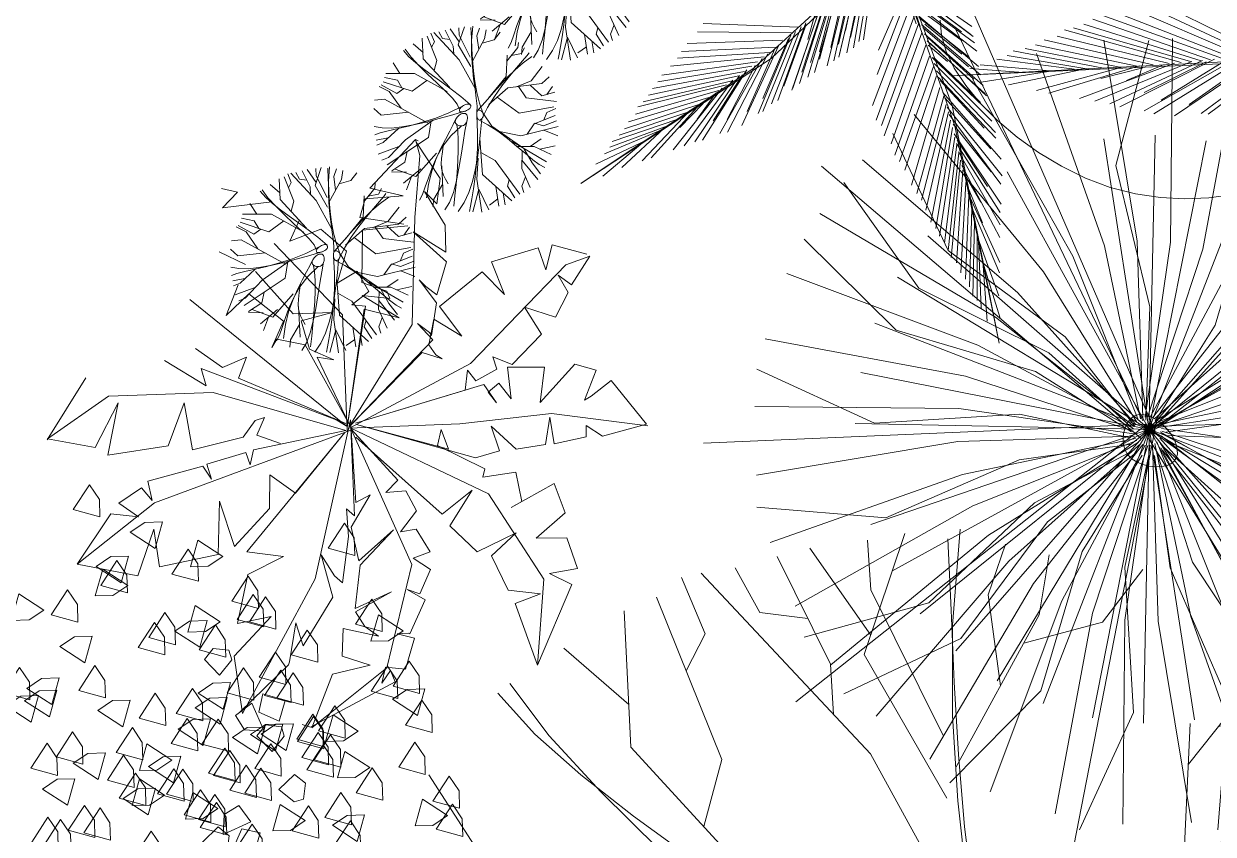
# Model space of a CAD drawing. Header units: metres. Extents: x 2 to 659295185, y -28 to 1124222152.
# Drawn here: x 658247.537 to 658248.313, y 1124115.004 to 1124115.533 of the extents above; entities that cross this region are included whole.
import ezdxf

# ---------------------------------------------------------------- set-up
doc = ezdxf.new("R2010")
doc.units = ezdxf.units.M
doc.header["$MEASUREMENT"] = 0
doc.linetypes.add('0', pattern=[0])
doc.layers.get('0').update_dxf_attribs({"linetype": 'CONTINUOUS'})
doc.layers.add('DPIC_Poligonal P5', color=34, linetype='CONTINUOUS', lineweight=50)

# ---------------------------------------------------------------- blocks, each defined once
blk = doc.blocks.new('FRESNO2')
at = {"color": 104, "linetype": '0', "lineweight": 0}
for p, q in [((-0.0331, 1.4824), (-0.0104, 1.605)), ((0.0954, 1.5304), (0.1462, 1.6097)), ((-0.5037, 1.1838), (-0.5017, 1.5355)), ((0.0963, 1.1896), (0.0954, 1.5304)), ((0.547, 1.358), (0.5503, 1.5502)), ((-0.6999, 1.2698), (-0.7295, 1.4634)), ((0.0959, 1.3288), (-0.0331, 1.4824)), ((0.7044, 1.2605), (0.7894, 1.415)), ((-0.9085, 1.1664), (-0.8961, 1.3559)), ((0.6885, 1.1683), (0.547, 1.358)), ((0.8559, 1.2138), (0.9079, 1.3602)), ((-0.8473, 1.0834), (-1.0042, 1.2961)), ((-0.0771, 0.9484), (0.1651, 1.2852)), ((-0.2344, 0.7977), (-0.6999, 1.2698)), ((0.6193, 0.7652), (0.7044, 1.2605)), ((0.6647, 1.0294), (0.8559, 1.2138)), ((-0.637, 0.8662), (-1.1385, 1.1749)), ((-0.3532, 0.9182), (-0.5037, 1.1838)), ((1.0309, 0.8549), (1.1564, 1.2033)), ((-0.5394, 1.1071), (-0.8473, 1.0834)), ((1.1325, 1.0135), (1.2291, 1.1206)), ((-1.1198, 0.8923), (-1.2111, 1.0615)), ((-0.7103, 0.5492), (-1.161, 1.0617)), ((0.7051, 0.813), (1.1325, 1.0135)), ((1.0511, 0.9108), (1.3464, 0.9986)), ((-1.0664, 0.5702), (-1.2838, 0.948)), ((-0.3793, 0.9446), (-0.637, 0.8662)), ((-0.0679, 0.4112), (-0.0771, 0.9484)), ((1.0908, 0.7724), (1.4056, 0.9208)), ((-1.236, 0.6486), (-1.3675, 0.8798)), ((-1.1657, 0.7427), (-1.1198, 0.8923)), ((0.5846, 0.6774), (1.0309, 0.8549)), ((1.2245, 0.8354), (1.344, 0.7622)), ((-1.0062, 0.225), (-1.4655, 0.8157)), ((-0.1475, 0.315), (-0.2344, 0.7977)), ((1.344, 0.7622), (1.4805, 0.8194)), ((0.9929, 0.6637), (1.0908, 0.7724)), ((0.8378, 0.6406), (1.548, 0.7466)), ((1.4298, 0.6156), (1.5845, 0.7011)), ((-1.29, 0.5899), (-1.571, 0.673)), ((-1.0654, 0.5848), (-1.236, 0.6486)), ((0.2517, 0.393), (0.8378, 0.6406)), ((1.1661, 0.3599), (1.6065, 0.6108)), ((1.4067, 0.4969), (1.4298, 0.6156)), ((-1.0843, 0.3254), (-1.0664, 0.5702)), ((-0.1866, 0.532), (-0.7103, 0.5492)), ((1.3948, 0.2242), (1.6553, 0.5218)), ((-1.4575, 0.2533), (-1.6483, 0.4869)), ((-1.275, 0.1761), (-1.3529, 0.425)), ((1.086, 0.1751), (1.1661, 0.3599)), ((1.4763, 0.3173), (1.7254, 0.3286)), ((-1.3367, 0.2248), (-1.6926, 0.3088)), ((-1.0835, 0.0249), (-1.3367, 0.2248)), ((-0.6317, 0.0371), (-1.0062, 0.225)), ((0.6514, 0.106), (1.3948, 0.2242)), ((-0.9447, 0.0362), (-1.7076, 0.1415)), ((-1.2144, 0.0106), (-1.4141, -0.2591)), ((0.6413, 0.0102), (1.3521, -0.104)), ((1.081, -0.0605), (1.1765, -0.4034)), ((-1.3163, -0.127), (-1.7884, -0.2331)), ((1.3521, -0.104), (1.7868, -0.4498)), ((1.5747, -0.2812), (1.8046, -0.2026)), ((-1.4141, -0.2591), (-1.7715, -0.4465)), ((-0.4201, -0.3034), (-0.8925, -0.8179)), ((-1.5717, -0.3417), (-1.6275, -0.5238)), ((1.1765, -0.4034), (1.7269, -0.6045)), ((1.3704, -0.4742), (1.5299, -0.4131)), ((1.5299, -0.4131), (1.7578, -0.5252)), ((-0.9163, -0.4583), (-1.6919, -0.6711)), ((-0.6035, -0.5032), (-0.9163, -0.4583)), ((1.3323, -0.4603), (1.379, -0.6174)), ((-1.6275, -0.5238), (-1.7348, -0.5978)), ((-1.3625, -0.5807), (-1.4095, -0.6981)), ((0.5101, -0.5865), (0.6944, -1.2177)), ((1.379, -0.6174), (1.7198, -0.678)), ((-0.628, -0.6235), (-0.8637, -0.9568)), ((0.5322, -0.6229), (0.3723, -0.9104)), ((1.1369, -0.7941), (1.5194, -0.6789)), ((1.5194, -0.6789), (1.7308, -0.7232)), ((-1.4095, -0.6981), (-1.6644, -0.7841)), ((0.5331, -0.6939), (1.4997, -0.8543)), ((0.978, -0.7677), (1.3589, -1.1395)), ((-0.8925, -0.8179), (-1.6512, -0.8688)), ((-1.428, -0.8538), (-1.6, -1.0069)), ((-1.2384, -0.8411), (-1.5235, -1.1054)), ((1.4997, -0.8543), (1.6374, -0.988)), ((0.3723, -0.9104), (0.6688, -1.8195)), ((-0.8637, -0.9568), (-1.3339, -1.4019)), ((-1.418, -1.0076), (-1.3622, -1.2011)), ((-1.0154, -1.0856), (-1.4112, -1.2787)), ((-1.0262, -1.1107), (-1.1944, -1.5005)), ((0.9355, -1.1333), (0.998, -1.5285)), ((1.3589, -1.1395), (1.5485, -1.1268)), ((-0.172, -1.1797), (-0.5622, -1.6244)), ((0.6944, -1.2177), (0.7398, -1.6917)), ((0.5239, -1.3751), (0.4316, -1.5661)), ((0.7118, -1.3987), (0.9321, -1.762)), ((0.9777, -1.4005), (1.133, -1.5793)), ((-0.4022, -1.4421), (-0.4479, -1.7802)), ((0.1139, -1.4761), (0.2001, -1.902)), ((0.998, -1.5285), (1.0618, -1.6468)), ((0.4316, -1.5661), (0.5268, -1.854)), ((0.16, -1.7039), (0.0771, -1.9636)), ((0.2873, -1.7005), (0.5168, -1.8711)), ((0.7398, -1.6917), (0.8036, -1.81)), ((-0.4479, -1.7802), (-0.5241, -1.8991))]:
    blk.add_line(p, q, dxfattribs=at)
at = {"color": 100, "linetype": '0', "lineweight": 0}
for points in [[(-0.0491, 0.1), (-0.0587, 0.2254), (-0.0659, 0.379), (-0.0737, 0.5548), (-0.0851, 0.7469), (-0.1031, 0.9494), (-0.1306, 1.1565), (-0.1706, 1.3621), (-0.2261, 1.5605)], [(-0.2135, 0.0148), (-0.1632, 0.2552), (-0.1344, 0.5061), (-0.1223, 0.7558), (-0.1218, 0.9928), (-0.1281, 1.2055), (-0.1363, 1.3823), (-0.1415, 1.5116), (-0.1387, 1.5818)], [(-0.0576, 0.057), (0.0135, 0.1518), (0.117, 0.2608), (0.2461, 0.3858), (0.3941, 0.5285), (0.5542, 0.6907), (0.7194, 0.8743), (0.8831, 1.081), (1.0384, 1.3126)], [(-0.175, 0.11), (0.009, 0.2262), (0.1801, 0.3555), (0.3405, 0.4954), (0.492, 0.6436), (0.6366, 0.7974), (0.7764, 0.9546), (0.9132, 1.1126), (1.049, 1.2689)], [(0.2479, -0.1048), (0.3331, -0.0585), (0.4819, -0.0249), (0.6778, 0.0001), (0.9041, 0.0211), (1.1445, 0.0423), (1.3823, 0.0681), (1.6011, 0.103), (1.7844, 0.1512)], [(-0.157, 0.1195), (-0.4538, 0.023), (-1.2066, 0.0712), (-1.502, -0.047), (-1.7644, -0.1109)], [(0.1364, 0.0937), (0.3733, 0.1024), (0.6072, 0.1), (0.8356, 0.0912), (1.0555, 0.0803), (1.2642, 0.072), (1.4588, 0.0707), (1.6367, 0.081), (1.795, 0.1074)], [(-0.1662, -0.0417), (-0.3786, -0.0008), (-0.6059, 0.0189), (-0.8386, 0.0234), (-1.0673, 0.0189), (-1.2825, 0.0113), (-1.4747, 0.0067), (-1.6346, 0.0113), (-1.7526, 0.0309)], [(-0.0975, 0.0027), (-0.3138, -0.2415), (-0.5044, -0.486), (-0.6699, -0.7234), (-0.8109, -0.9457), (-0.9278, -1.1456), (-1.0213, -1.3153), (-1.0919, -1.4471), (-1.1401, -1.5336)], [(-0.2135, 0.0148), (-0.3533, -0.2016), (-0.4888, -0.416), (-0.6156, -0.6286), (-0.7292, -0.8398), (-0.8255, -1.0498), (-0.9, -1.2591), (-0.9484, -1.4678), (-0.9663, -1.6765)], [(0.1116, -0.0379), (0.2739, -0.2689), (0.4344, -0.4922), (0.5925, -0.7029), (0.7477, -0.8961), (0.8994, -1.0669), (1.047, -1.2104), (1.1898, -1.3217), (1.3274, -1.3959)], [(0.2379, -0.0418), (0.355, -0.2897), (0.4934, -0.5265), (0.6432, -0.7487), (0.7945, -0.9527), (0.9375, -1.135), (1.0623, -1.2919), (1.1589, -1.4198), (1.2175, -1.5153)], [(-0.0192, -0.208), (-0.1047, -0.3756), (-0.2135, -0.5701), (-0.3347, -0.7825), (-0.4575, -1.0042), (-0.5711, -1.2264), (-0.6647, -1.4405), (-0.7276, -1.6375), (-0.7488, -1.8088)], [(0.1764, -0.3079), (0.1495, -0.4148), (0.1231, -0.559), (0.0919, -0.7342), (0.0504, -0.9337), (-0.0065, -1.151), (-0.0842, -1.3796), (-0.1881, -1.6128), (-0.3234, -1.8442)], [(0.0127, -0.345), (0.0515, -0.6118), (0.0473, -0.8651), (0.0115, -1.1023), (-0.0447, -1.3212), (-0.11, -1.5194), (-0.1731, -1.6942), (-0.2228, -1.8435), (-0.2477, -1.9647)], [(0.0961, -0.3746), (0.002, -0.4607), (-0.1075, -0.5844), (-0.2281, -0.7373), (-0.355, -0.911), (-0.4838, -1.097), (-0.6098, -1.2868), (-0.7284, -1.4722), (-0.8351, -1.6446)]]:
    blk.add_lwpolyline(points, dxfattribs=at)
for points in [[(-0.1686, -0.0388), (-0.1533, -0.0356), (-0.1366, -0.0276), (-0.1194, -0.016), (-0.1025, -0.0015), (-0.0867, 0.0149), (-0.073, 0.0322), (-0.0622, 0.0496), (-0.0552, 0.066), (-0.0526, 0.0807), (-0.054, 0.0936), (-0.0589, 0.1045), (-0.0667, 0.1134), (-0.077, 0.1202), (-0.0891, 0.125), (-0.1025, 0.1277), (-0.1167, 0.1282), (-0.131, 0.1265), (-0.1452, 0.1227), (-0.159, 0.1168), (-0.1718, 0.109), (-0.1835, 0.0993), (-0.1937, 0.0878), (-0.202, 0.0745), (-0.208, 0.0597), (-0.2117, 0.0434), (-0.2127, 0.0264), (-0.2114, 0.0097), (-0.2075, -0.0058), (-0.2013, -0.0194), (-0.1927, -0.03), (-0.1818, -0.0367)], [(0.0937, 0.0251), (0.0976, 0.0042), (0.1051, -0.0183), (0.1155, -0.0414), (0.1279, -0.064), (0.1419, -0.0852), (0.1566, -0.104), (0.1714, -0.1193), (0.1855, -0.1301), (0.1984, -0.1357), (0.2098, -0.1364), (0.2196, -0.1325), (0.2276, -0.1247), (0.2337, -0.1133), (0.2376, -0.099), (0.2394, -0.0821), (0.2387, -0.0631), (0.2355, -0.0427), (0.2301, -0.0214), (0.2227, -0.0001), (0.2135, 0.0205), (0.2029, 0.0396), (0.1911, 0.0566), (0.1783, 0.0707), (0.165, 0.081), (0.1513, 0.0871), (0.1378, 0.089), (0.1251, 0.0869), (0.1138, 0.0811), (0.1044, 0.0718), (0.0976, 0.0592), (0.0938, 0.0435)], [(-0.0246, -0.2816), (-0.0155, -0.305), (-0.001, -0.3256), (0.0176, -0.343), (0.0391, -0.3568), (0.0621, -0.3667), (0.0854, -0.3721), (0.1077, -0.3727), (0.1277, -0.368), (0.1444, -0.358), (0.1577, -0.3431), (0.1677, -0.3244), (0.1745, -0.3026), (0.1782, -0.2787), (0.179, -0.2535), (0.177, -0.2279), (0.1723, -0.2028), (0.1651, -0.179), (0.1556, -0.1572), (0.144, -0.1381), (0.1305, -0.1223), (0.1156, -0.1105), (0.0993, -0.1033), (0.0819, -0.1015), (0.0638, -0.1057), (0.0452, -0.1162), (0.027, -0.1323), (0.01, -0.1527), (-0.0049, -0.1765), (-0.0166, -0.2023), (-0.0244, -0.2292), (-0.0274, -0.256)]]:
    blk.add_lwpolyline(points, close=True, dxfattribs=at)
at = {"color": 3, "linetype": '0', "lineweight": 0}
blk.add_lwpolyline([(0.0753, -0.8138), (-0.0124, -0.9598), (-0.082, -1.0711), (-0.1399, -1.154), (-0.1927, -1.2152), (-0.247, -1.2612), (-0.3093, -1.2986), (-0.3862, -1.334), (-0.4842, -1.3739)], dxfattribs=at)
at = {"color": 104, "linetype": '0', "lineweight": 0}
blk.add_lwpolyline([(0.0648, -1.0491), (0.0925, -1.6503), (0.4956, -1.7837)], dxfattribs=at)
blk = doc.blocks.new('JUNIPER1')
at = {"color": 104, "linetype": 'Continuous', "lineweight": 0}
for p, q in [((0.1128, 0.8098), (0.1066, 0.9591)), ((0.1137, 0.8205), (0.1389, 0.9555)), ((0.1082, 0.7585), (0.0949, 0.9258)), ((0.1037, 0.7101), (0.0782, 0.8934)), ((0.1065, 0.7399), (0.0873, 0.9053)), ((0.1077, 0.7531), (0.1421, 0.9)), ((0.1005, 0.6775), (0.0728, 0.8698)), ((0.0934, 0.6107), (0.0555, 0.8321)), ((0.097, 0.6428), (0.0652, 0.8493)), ((0.1, 0.6726), (0.1502, 0.8436)), ((0.0899, 0.5785), (0.0472, 0.8063)), ((0.0964, 0.6378), (0.1545, 0.818)), ((0.0846, 0.5356), (0.0306, 0.7739)), ((0.0869, 0.5542), (0.0354, 0.7921)), ((0.082, 0.5142), (0.023, 0.7534)), ((0.0886, 0.5678), (0.162, 0.7562)), ((0.0762, 0.4714), (0.0057, 0.7157)), ((0.0795, 0.4954), (0.0132, 0.7361)), ((0.0843, 0.5331), (0.1657, 0.7253)), ((0.0996, 0.631), (0.1228, 0.7147)), ((0.0736, 0.4526), (-0.0041, 0.6984)), ((0.0817, 0.5116), (0.1694, 0.6944)), ((0.0704, 0.4315), (-0.013, 0.6673)), ((0.0784, 0.4875), (0.1744, 0.6742)), ((0.0921, 0.5883), (0.1249, 0.6632)), ((0.0641, 0.3915), (-0.031, 0.6242)), ((0.0675, 0.4128), (-0.0212, 0.6415)), ((0.0714, 0.4381), (0.1797, 0.6252)), ((0.0837, 0.504), (0.146, 0.6265)), ((0.0566, 0.3686), (-0.0413, 0.6015)), ((0.0685, 0.4195), (0.1847, 0.605)), ((0.0786, 0.4632), (0.1587, 0.5915)), ((0.0516, 0.3386), (-0.0537, 0.5628)), ((0.0627, 0.3822), (0.1871, 0.5634)), ((0.0468, 0.3152), (-0.0641, 0.5402)), ((0.066, 0.396), (0.1644, 0.5346)), ((0.0402, 0.2885), (-0.0738, 0.5229)), ((0.0557, 0.3424), (0.1804, 0.5099)), ((-0.6926, 0.4194), (-0.8014, 0.4911)), ((-0.636, 0.3902), (-0.7521, 0.4753)), ((0.0343, 0.2597), (-0.08, 0.4939)), ((0.053, 0.3265), (0.1812, 0.496)), ((0.0595, 0.3518), (0.1544, 0.4819)), ((-0.6836, 0.4147), (-0.8156, 0.4595)), ((-0.5686, 0.3548), (-0.7002, 0.4642)), ((-0.5395, 0.3393), (-0.6765, 0.4599)), ((-0.4813, 0.3074), (-0.6202, 0.4463)), ((0.0222, 0.2049), (-0.0986, 0.4455)), ((0.0276, 0.2284), (-0.0953, 0.4723)), ((0.0464, 0.2922), (0.1752, 0.4478)), ((0.0494, 0.308), (0.1751, 0.467)), ((-0.6405, 0.3926), (-0.7906, 0.4362)), ((-0.6249, 0.3845), (-0.7754, 0.4215)), ((-0.4525, 0.2912), (-0.592, 0.4395)), ((-0.4348, 0.2812), (-0.5639, 0.4327)), ((-0.4149, 0.2696), (-0.5446, 0.4309)), ((-0.3743, 0.2456), (-0.5001, 0.4195)), ((-0.3591, 0.2363), (-0.4808, 0.4177)), ((0.0152, 0.1814), (-0.1105, 0.4314)), ((0.0501, 0.2928), (0.1525, 0.4169)), ((-0.6, 0.3715), (-0.7682, 0.4083)), ((-0.5727, 0.357), (-0.7495, 0.3946)), ((-0.5326, 0.3402), (-0.5974, 0.3924)), ((-0.4275, 0.2807), (-0.5128, 0.3857)), ((-0.3937, 0.2615), (-0.4779, 0.3867)), ((-0.3287, 0.2177), (-0.4438, 0.4059)), ((0.0098, 0.1534), (-0.1151, 0.3939)), ((0.0381, 0.25), (0.1664, 0.3974)), ((0.0457, 0.2576), (0.1693, 0.4023)), ((-0.5437, 0.3416), (-0.7343, 0.3799)), ((-0.5169, 0.327), (-0.7226, 0.3642)), ((-0.498, 0.318), (-0.5519, 0.3769)), ((-0.3396, 0.2257), (-0.4265, 0.373)), ((-0.2964, 0.197), (-0.3995, 0.3808)), ((-0.2836, 0.1887), (-0.3872, 0.3769)), ((-0.2686, 0.1788), (-0.3641, 0.3607)), ((0.0343, 0.2315), (0.1637, 0.376)), ((0.0417, 0.2426), (0.1431, 0.3579)), ((-0.4902, 0.3124), (-0.7029, 0.347)), ((-0.4701, 0.3011), (-0.6947, 0.3301)), ((-0.3033, 0.204), (-0.384, 0.3448)), ((-0.256, 0.1704), (-0.3473, 0.3543)), ((-0.2261, 0.1578), (-0.3097, 0.3328)), ((-0.222, 0.1475), (-0.3065, 0.3281)), ((0.0247, 0.1866), (0.1577, 0.3278)), ((0.0293, 0.2078), (0.1604, 0.3493)), ((0.0321, 0.2152), (0.1329, 0.3261)), ((-0.4547, 0.2924), (-0.6805, 0.319)), ((-0.4369, 0.2824), (-0.6653, 0.3043)), ((-0.2552, 0.1743), (-0.3281, 0.3207)), ((-0.2072, 0.1373), (-0.2887, 0.3181)), ((-0.1883, 0.1241), (-0.2666, 0.3055)), ((0.0043, 0.1296), (-0.0943, 0.3185)), ((0.0248, 0.1896), (0.136, 0.3007)), ((0.0399, 0.261), (0.0829, 0.3067)), ((-0.4214, 0.2734), (-0.6536, 0.2885)), ((-0.4017, 0.2619), (-0.6384, 0.2738)), ((-0.2144, 0.1487), (-0.28, 0.2909)), ((-0.1939, 0.1295), (-0.2558, 0.2697)), ((-0.1714, 0.1122), (-0.2489, 0.2955)), ((-0.1444, 0.0927), (-0.2153, 0.2826)), ((-0.132, 0.0838), (-0.1976, 0.2726)), ((0.0135, 0.1368), (0.1553, 0.268)), ((0.017, 0.1524), (0.158, 0.2894)), ((0.0373, 0.2075), (0.1204, 0.2925)), ((-0.3862, 0.2528), (-0.6266, 0.2581)), ((-0.3689, 0.2423), (-0.6026, 0.2384)), ((-0.1741, 0.1133), (-0.2327, 0.2641)), ((-0.1853, 0.1322), (-0.2309, 0.2456)), ((-0.1515, 0.0979), (-0.2012, 0.2388)), ((-0.1133, 0.0701), (-0.1843, 0.265)), ((-0.1127, 0.0686), (-0.1815, 0.2577)), ((-0.0988, 0.0594), (-0.1631, 0.2561)), ((-0.0885, 0.0516), (-0.1454, 0.2461)), ((0.0002, 0.1133), (-0.0841, 0.2589)), ((0.0068, 0.1121), (0.1478, 0.2465)), ((0.0079, 0.1132), (0.1533, 0.2519)), ((0.0191, 0.1615), (0.1247, 0.2601)), ((0.0228, 0.1405), (0.126, 0.2373)), ((-0.3537, 0.233), (-0.583, 0.2211)), ((-0.3363, 0.2223), (-0.5712, 0.2054)), ((-0.2311, 0.1531), (-0.2561, 0.2123)), ((-0.132, 0.0945), (-0.181, 0.2323)), ((-0.0969, 0.0671), (-0.1498, 0.2197)), ((-0.0762, 0.0425), (-0.1302, 0.2314)), ((-0.067, 0.0355), (-0.1183, 0.2292)), ((-0.0147, 0.0125), (0.0256, 0.2125)), ((0.0036, 0.0948), (0.1528, 0.2273)), ((-0.3189, 0.2068), (-0.5551, 0.1871)), ((-0.2945, 0.1914), (-0.5257, 0.1613)), ((-0.2758, 0.1786), (-0.5095, 0.143)), ((-0.1159, 0.0719), (-0.1602, 0.2005)), ((-0.0245, 0.0049), (0.0159, 0.2049)), ((-0.3683, -0.2841), (-0.6243, -0.3536)), ((-0.3538, -0.2704), (-0.6151, -0.3392)), ((-0.4047, -0.3184), (-0.6704, -0.4019)), ((-0.4381, -0.3511), (-0.698, -0.4453)), ((-0.4183, -0.3296), (-0.625, -0.3909)), ((-0.4321, -0.3452), (-0.5023, -0.6431)), ((-0.413, -0.3265), (-0.4793, -0.6335)), ((-0.4547, -0.3674), (-0.7072, -0.4694)), ((-0.4676, -0.3802), (-0.5622, -0.6865)), ((-0.4488, -0.3615), (-0.5299, -0.6624)), ((-0.498, -0.4112), (-0.7372, -0.5225)), ((-0.4807, -0.3868), (-0.6601, -0.4522)), ((-0.484, -0.3969), (-0.5852, -0.6962)), ((-0.5192, -0.4328), (-0.7464, -0.5466)), ((-0.5158, -0.4236), (-0.6718, -0.4971)), ((-0.5214, -0.4351), (-0.6313, -0.7203)), ((-0.505, -0.4183), (-0.6082, -0.7106)), ((-0.5375, -0.4521), (-0.7648, -0.5804)), ((-0.5557, -0.4712), (-0.6727, -0.7492)), ((-0.5397, -0.4544), (-0.6543, -0.7348)), ((-0.5673, -0.4834), (-0.7832, -0.6142)), ((-0.5765, -0.4931), (-0.6957, -0.7541)), ((-0.586, -0.5012), (-0.6757, -0.5503)), ((-0.6036, -0.5225), (-0.7234, -0.7734)), ((-0.6266, -0.5472), (-0.8201, -0.6817)), ((-0.6308, -0.5518), (-0.7464, -0.783)), ((-0.625, -0.538), (-0.7108, -0.6034)), ((-0.6556, -0.5792), (-0.8339, -0.7106)), ((-0.6598, -0.5837), (-0.7694, -0.7975)), ((-0.687, -0.6138), (-0.7924, -0.8168)), ((-0.7116, -0.6413), (-0.8109, -0.8216)), ((-0.7225, -0.6535), (-0.8661, -0.7734)), ((-0.7269, -0.6585), (-0.8339, -0.8361)), ((-0.769, -0.7062), (-0.8707, -0.8602)), ((-0.7778, -0.7162), (-0.903, -0.8313)), ((-0.8197, -0.7641), (-0.8937, -0.8747))]:
    blk.add_line(p, q, dxfattribs=at)
at = {"color": 100, "linetype": 'Continuous', "lineweight": 0}
for points in [[(0.1296, 1.017), (0.0822, 0.4677), (0.0305, 0.2388), (-0.0283, -0.0013)], [(0.1296, 1.017), (0.0817, 0.4163), (-0.0198, -0.0013)], [(-0.8581, 0.5026), (-0.3518, 0.2486), (-0.0232, 0.0028)], [(-0.8581, 0.5026), (-0.3964, 0.2667), (-0.2149, 0.136), (-0.0261, -0.0058)], [(-0.9375, -0.9), (-0.45, -0.3375), (-0.0375, 0)], [(-0.9375, -0.9), (-0.4878, -0.3885), (-0.266, -0.2003), (-0.0283, -0.0067)]]:
    blk.add_lwpolyline(points, dxfattribs=at)
blk = doc.blocks.new('ARREGLO8')
at = {"color": 104, "linetype": 'Continuous', "lineweight": 0}
for points in [[(-0.1416, 0.351), (-0.1392, 0.3768), (-0.1539, 0.3721), (-0.1637, 0.3604)], [(-0.2604, 0.2919), (-0.258, 0.3177), (-0.2727, 0.313), (-0.2825, 0.3013)], [(-0.2929, 0.2851), (-0.2671, 0.2826), (-0.2718, 0.2973), (-0.2835, 0.3072)], [(-0.1277, 0.2582), (-0.1253, 0.2839), (-0.14, 0.2793), (-0.1498, 0.2675)], [(-0.1045, 0.2628), (-0.1021, 0.2886), (-0.1168, 0.2839), (-0.1267, 0.2722)], [(-0.118, 0.2532), (-0.1155, 0.279), (-0.1303, 0.2743), (-0.1401, 0.2625)], [(-0.0489, 0.2489), (-0.0465, 0.2747), (-0.0612, 0.27), (-0.071, 0.2583)], [(-0.0237, 0.2572), (0.0021, 0.2548), (-0.0026, 0.2695), (-0.0143, 0.2794)], [(0.0531, 0.2396), (0.0555, 0.2654), (0.0408, 0.2607), (0.031, 0.249)], [(-0.3671, 0.2177), (-0.3646, 0.2435), (-0.3793, 0.2388), (-0.3892, 0.2271)], [(-0.2251, 0.2025), (-0.2226, 0.2282), (-0.2374, 0.2236), (-0.2472, 0.2118)], [(-0.2233, 0.2038), (-0.2209, 0.2296), (-0.2356, 0.2249), (-0.2454, 0.2131)], [(-0.1075, 0.214), (-0.0817, 0.2115), (-0.0864, 0.2263), (-0.0981, 0.2361)], [(-0.019, 0.2155), (0.0068, 0.2131), (0.0021, 0.2278), (-0.0096, 0.2376)], [(-0.2929, 0.1991), (-0.2904, 0.2249), (-0.3052, 0.2202), (-0.315, 0.2085)], [(-0.2465, 0.1991), (-0.2441, 0.2249), (-0.2588, 0.2202), (-0.2686, 0.2085)], [(-0.2368, 0.1941), (-0.2343, 0.2199), (-0.2491, 0.2152), (-0.2589, 0.2035)], [(-0.1945, 0.2237), (-0.2015, 0.2065), (-0.1828, 0.2016), (-0.1757, 0.2163), (-0.1874, 0.2212)], [(-0.1361, 0.2228), (-0.1361, 0.2056), (-0.1174, 0.2081), (-0.1174, 0.2203), (-0.1291, 0.2277)], [(-0.0675, 0.1932), (-0.065, 0.219), (-0.0797, 0.2143), (-0.0896, 0.2026)], [(-0.2467, 0.1883), (-0.2443, 0.2141), (-0.259, 0.2094), (-0.2688, 0.1977)], [(-0.2222, 0.1903), (-0.1964, 0.1878), (-0.2011, 0.2026), (-0.2128, 0.2124)], [(-0.2152, 0.1844), (-0.1894, 0.182), (-0.1941, 0.1967), (-0.2058, 0.2065)], [(-0.157, 0.1844), (-0.1312, 0.1819), (-0.1359, 0.1966), (-0.1476, 0.2065)], [(-0.0657, 0.1806), (-0.0633, 0.2063), (-0.078, 0.2017), (-0.0878, 0.1899)], [(-0.32, 0.1666), (-0.2942, 0.1642), (-0.2989, 0.1789), (-0.3106, 0.1887)], [(-0.2044, 0.1725), (-0.1786, 0.1701), (-0.1833, 0.1848), (-0.195, 0.1946)], [(-0.1629, 0.1725), (-0.1371, 0.1701), (-0.1418, 0.1848), (-0.1535, 0.1946)], [(-0.2555, 0.1596), (-0.2383, 0.1596), (-0.2408, 0.1784), (-0.2531, 0.1784), (-0.2604, 0.1666)], [(-0.1629, 0.1488), (-0.1371, 0.1464), (-0.1418, 0.1611), (-0.1535, 0.1709)], [(-0.2697, 0.1388), (-0.2672, 0.1646), (-0.282, 0.1599), (-0.2918, 0.1482)], [(-0.1862, 0.1341), (-0.1838, 0.1599), (-0.1985, 0.1552), (-0.2084, 0.1435)], [(-0.1816, 0.1328), (-0.1791, 0.1586), (-0.1938, 0.1539), (-0.2037, 0.1422)], [(-0.1401, 0.1328), (-0.1376, 0.1586), (-0.1524, 0.1539), (-0.1622, 0.1422)], [(-0.1629, 0.1074), (-0.1371, 0.1049), (-0.1418, 0.1196), (-0.1535, 0.1295)], [(-0.2564, 0.1013), (-0.2392, 0.0942), (-0.2343, 0.113), (-0.249, 0.12), (-0.2539, 0.1083)], [(-0.2053, 0.0913), (-0.2028, 0.1171), (-0.2175, 0.1124), (-0.2274, 0.1007)], [(-0.1875, 0.0913), (-0.185, 0.1171), (-0.1998, 0.1124), (-0.2096, 0.1007)], [(-0.1579, 0.0913), (-0.1554, 0.1171), (-0.1701, 0.1124), (-0.18, 0.1007)], [(-0.1074, 0.097), (-0.105, 0.1228), (-0.1197, 0.1181), (-0.1295, 0.1064)], [(-0.0376, 0.095), (-0.0118, 0.0925), (-0.0165, 0.1073), (-0.0282, 0.1171)], [(-0.0426, 0.0852), (-0.0168, 0.0828), (-0.0215, 0.0975), (-0.0332, 0.1074)], [(-0.1629, 0.0718), (-0.1371, 0.0694), (-0.1418, 0.0841), (-0.1535, 0.0939)], [(-0.1342, 0.0676), (-0.1317, 0.0934), (-0.1464, 0.0887), (-0.1563, 0.077)], [(-0.1164, 0.0735), (-0.1139, 0.0993), (-0.1287, 0.0946), (-0.1385, 0.0829)], [(-0.0329, 0.0718), (-0.0072, 0.0694), (-0.0118, 0.0841), (-0.0236, 0.0939)], [(0.0021, 0.0771), (0.0045, 0.1029), (-0.0102, 0.0982), (-0.02, 0.0865)], [(-0.069, 0.0617), (-0.0665, 0.0875), (-0.0813, 0.0828), (-0.0911, 0.0711)], [(-0.1026, 0.0347), (-0.0768, 0.0323), (-0.0815, 0.047), (-0.0932, 0.0568)], [(-0.1167, 0.0181), (-0.1143, 0.0439), (-0.129, 0.0392), (-0.1388, 0.0275)]]:
    blk.add_lwpolyline(points, close=True, dxfattribs=at)
at = {"color": 213, "linetype": 'Continuous', "lineweight": 0}
for points in [[(-0.2118, 0.3327), (-0.2376, 0.3351), (-0.2329, 0.3204), (-0.2211, 0.3106)], [(-0.0484, 0.2861), (-0.0742, 0.2885), (-0.0695, 0.2738), (-0.0578, 0.2639)], [(-0.235, 0.2399), (-0.2608, 0.2424), (-0.2561, 0.2277), (-0.2443, 0.2178)], [(-0.0818, 0.2399), (-0.1076, 0.2424), (-0.1029, 0.2277), (-0.0912, 0.2178)], [(-0.3417, 0.2307), (-0.3675, 0.2331), (-0.3628, 0.2184), (-0.3511, 0.2086)], [(-0.2628, 0.2214), (-0.2886, 0.2238), (-0.2839, 0.2091), (-0.2722, 0.1993)], [(0.0008, 0.2148), (-0.025, 0.2172), (-0.0203, 0.2025), (-0.0085, 0.1926)], [(-0.2473, 0.1503), (-0.2731, 0.1528), (-0.2684, 0.138), (-0.2567, 0.1282)], [(0.0448, 0.1527), (0.019, 0.1551), (0.0237, 0.1404), (0.0354, 0.1306)], [(-0.1236, 0.1194), (-0.1494, 0.1219), (-0.1447, 0.1071), (-0.133, 0.0973)], [(-0.1812, 0.1113), (-0.207, 0.1137), (-0.2023, 0.099), (-0.1906, 0.0891)], [(-0.1375, 0.0916), (-0.1633, 0.094), (-0.1586, 0.0793), (-0.1469, 0.0695)]]:
    blk.add_lwpolyline(points, close=True, dxfattribs=at)
at = {"color": 40, "linetype": 'Continuous', "lineweight": 0}
for points in [[(-0.2014, 0.314), (-0.1989, 0.3398), (-0.2136, 0.3351), (-0.2235, 0.3234)], [(-0.3497, 0.2351), (-0.3473, 0.2609), (-0.362, 0.2562), (-0.3718, 0.2445)], [(-0.308, 0.2398), (-0.3055, 0.2656), (-0.3203, 0.2609), (-0.3301, 0.2491)], [(-0.1643, 0.2258), (-0.1618, 0.2516), (-0.1765, 0.2469), (-0.1864, 0.2352)], [(-0.2338, 0.2212), (-0.2314, 0.247), (-0.2461, 0.2423), (-0.2559, 0.2306)], [(-0.1874, 0.2212), (-0.185, 0.247), (-0.1997, 0.2423), (-0.2096, 0.2306)], [(-0.1777, 0.2162), (-0.1752, 0.242), (-0.19, 0.2373), (-0.1998, 0.2256)], [(-0.1086, 0.2119), (-0.1062, 0.2377), (-0.1209, 0.233), (-0.1307, 0.2213)], [(-0.0066, 0.2026), (-0.0042, 0.2284), (-0.0189, 0.2237), (-0.0288, 0.212)], [(-0.2848, 0.1655), (-0.2823, 0.1913), (-0.2971, 0.1866), (-0.3069, 0.1749)], [(-0.2106, 0.1609), (-0.2082, 0.1867), (-0.2229, 0.182), (-0.2327, 0.1702)], [(-0.3064, 0.1513), (-0.304, 0.1771), (-0.3187, 0.1724), (-0.3285, 0.1607)], [(-0.1272, 0.1562), (-0.1247, 0.182), (-0.1395, 0.1773), (-0.1493, 0.1656)], [(-0.1613, 0.1492), (-0.1589, 0.175), (-0.1736, 0.1703), (-0.1834, 0.1586)], [(-0.0484, 0.1191), (-0.0459, 0.1449), (-0.0607, 0.1402), (-0.0705, 0.1285)], [(-0.2413, 0.0959), (-0.2388, 0.1217), (-0.2536, 0.117), (-0.2634, 0.1053)], [(-0.1998, 0.0959), (-0.1974, 0.1217), (-0.2121, 0.117), (-0.2219, 0.1053)], [(-0.1643, 0.0959), (-0.1618, 0.1217), (-0.1765, 0.117), (-0.1864, 0.1053)], [(-0.1761, 0.0366), (-0.1737, 0.0624), (-0.1884, 0.0577), (-0.1982, 0.046)], [(-0.0576, 0.0402), (-0.0552, 0.066), (-0.0699, 0.0613), (-0.0797, 0.0496)], [(-0.1287, 0.0247), (-0.1263, 0.0505), (-0.141, 0.0458), (-0.1508, 0.0341)]]:
    blk.add_lwpolyline(points, close=True, dxfattribs=at)
at = {"color": 3, "linetype": 'Continuous', "lineweight": 0}
for points in [[(-0.2483, 0.2767), (-0.2458, 0.3025), (-0.2605, 0.2978), (-0.2704, 0.2861)], [(-0.29, 0.2721), (-0.2875, 0.2979), (-0.3023, 0.2932), (-0.3121, 0.2815)], [(-0.1741, 0.2582), (-0.1716, 0.2839), (-0.1864, 0.2793), (-0.1962, 0.2675)], [(-0.1509, 0.1978), (-0.1484, 0.2236), (-0.1632, 0.2189), (-0.173, 0.2072)], [(-0.2132, 0.1991), (-0.2132, 0.1819), (-0.1945, 0.1844), (-0.1945, 0.1966), (-0.2062, 0.204)], [(-0.1734, 0.204), (-0.1968, 0.1917), (-0.1828, 0.1819), (-0.1687, 0.1868)], [(0.0114, 0.156), (0.0138, 0.1818), (-0.0009, 0.1771), (-0.0108, 0.1654)], [(-0.2171, 0.1388), (-0.2146, 0.1646), (-0.2294, 0.1599), (-0.2392, 0.1482)], [(-0.2053, 0.1328), (-0.2028, 0.1586), (-0.2175, 0.1539), (-0.2274, 0.1422)], [(-0.1045, 0.1328), (-0.1021, 0.1586), (-0.1168, 0.1539), (-0.1267, 0.1422)], [(-0.0376, 0.1413), (-0.0118, 0.1389), (-0.0165, 0.1536), (-0.0282, 0.1635)], [(-0.0979, 0.1182), (-0.0721, 0.1157), (-0.0768, 0.1305), (-0.0885, 0.1403)], [(-0.2367, 0.1224), (-0.2245, 0.0989), (-0.2146, 0.113), (-0.2196, 0.1271)], [(-0.2318, 0.0825), (-0.2146, 0.0825), (-0.2171, 0.1013), (-0.2294, 0.1013), (-0.2367, 0.0895)], [(-0.1096, 0.0689), (-0.0838, 0.0664), (-0.0885, 0.0812), (-0.1002, 0.091)], [(-0.1081, -0.0044), (-0.1056, 0.0214), (-0.1203, 0.0167), (-0.1302, 0.005)], [(-0.0982, -0.0097), (-0.0957, 0.0161), (-0.1104, 0.0114), (-0.1203, -0.0004)]]:
    blk.add_lwpolyline(points, close=True, dxfattribs=at)
blk = doc.blocks.new('PIEDRA5')
at = {"color": 42, "linetype": '0', "lineweight": 0}
blk.add_lwpolyline([(-0.5621, 0.5804), (-0.6025, 0.5407), (-0.6409, 0.4957), (-0.6764, 0.4459), (-0.7078, 0.3915), (-0.734, 0.3327), (-0.7542, 0.2701), (-0.7684, 0.205), (-0.7769, 0.1389), (-0.78, 0.0732), (-0.7778, 0.0094), (-0.7707, -0.0509), (-0.7589, -0.1063), (-0.7426, -0.1554), (-0.7222, -0.1968), (-0.698, -0.2307), (-0.6705, -0.2571)], dxfattribs=at)
blk = doc.blocks.new('PINO1')
at = {"color": 100, "linetype": '0', "lineweight": 0}
for p, q in [((-0.0061, 0.0127), (-0.4348, 1.1806)), ((0.0243, 0.0255), (0.1947, 1.1345)), ((0.0122, 0), (0.0608, 1.0835)), ((0.0157, -0.0137), (-0.1494, 0.7131)), ((0.0108, -0.0141), (0.1042, 0.7253)), ((0.0084, -0.0136), (0.2288, 0.6983)), ((0.018, -0.0129), (-0.2708, 0.6742)), ((0.0221, -0.0101), (-0.4843, 0.5368)), ((0.0426, 0), (-0.943, 0.5099)), ((0.0021, -0.0099), (0.5489, 0.4964)), ((0.0237, -0.0082), (-0.5699, 0.4424)), ((0.0005, -0.008), (0.627, 0.3957)), ((0.0061, 0), (0.9673, 0.3697)), ((0.0243, 0.0127), (1.0829, 0.3569)), ((0.0249, -0.0061), (-0.6379, 0.3346)), ((-0.0007, -0.0059), (0.6864, 0.2829)), ((0.0258, -0.0038), (-0.6862, 0.2166)), ((-0.0015, -0.0035), (0.7253, 0.1615)), ((0.0262, -0.0014), (-0.7132, 0.0921)), ((-0.0019, -0.0011), (0.7425, 0.0353)), ((0.0262, 0.0011), (-0.7181, -0.0353)), ((0.0258, 0.0035), (-0.7009, -0.1615)), ((0.025, 0.0059), (-0.662, -0.2829)), ((0.0238, 0.008), (-0.6027, -0.3957)), ((0.0204, 0.0115), (-0.4302, -0.5821)), ((0.0183, 0.0127), (-0.3224, -0.6501)), ((0.0159, 0.0136), (-0.2045, -0.6983)), ((0.0135, 0.0141), (-0.0799, -0.7253)), ((-0.0183, 0), (0.0192, -1.0452)), ((-0.0014, 0.0038), (0.7105, -0.2166)), ((-0.0006, 0.0061), (0.6623, -0.3346)), ((0.0007, 0.0082), (0.5943, -0.4424)), ((0.0023, 0.0101), (0.5086, -0.5368)), ((0.0063, 0.0129), (0.2951, -0.6742)), ((0.0111, 0.0141), (0.0474, -0.7303)), ((0.0183, 0.0127), (0.578, -1.0325)), ((0.0183, -0.0127), (-1.0647, -0.2677)), ((0.0183, -0.0127), (-0.7024, -0.8472)), ((0.0183, -0.0255), (0.4928, -0.9943))]:
    blk.add_line(p, q, dxfattribs=at)
at = {"color": 3, "linetype": '0', "lineweight": 0}
blk.add_line((-0.0061, 0.051), (-0.4198, 1.007), dxfattribs=at)
at = {"color": 104, "linetype": '0', "lineweight": 0}
for points in [[(-0.008, 0.058), (-0.0747, 0.332), (-0.0628, 0.6932), (-0.2054, 0.9815)], [(-0.0001, 0.0577), (-0.0182, 0.3391), (0.0562, 0.6927), (-0.0342, 1.0014)], [(0.0115, 0.0348), (-0.0637, 0.4679), (-0.083, 0.9746)], [(0.0149, 0.0529), (0.0942, 0.3235), (0.285, 0.6304), (0.3057, 0.9514)], [(0.0175, 0.0334), (0.0186, 0.4729), (0.0876, 0.9752)], [(0.0054, 0.0352), (-0.1439, 0.4487), (-0.2509, 0.9443)], [(0.0231, 0.0309), (0.1005, 0.4635), (0.2557, 0.9463)], [(0.0282, 0.0275), (0.1796, 0.4401), (0.4162, 0.8885)], [(-0.0234, 0.0546), (-0.1797, 0.2893), (-0.2921, 0.6327), (-0.5248, 0.8549)], [(-0.0066, 0.0329), (-0.2883, 0.3703), (-0.5583, 0.7995)], [(0.0326, 0.0232), (0.2534, 0.4033), (0.5643, 0.8038)], [(0.0273, 0.0434), (0.1944, 0.2705), (0.4787, 0.4936), (0.6079, 0.7882)], [(-0.0304, 0.051), (-0.2251, 0.2549), (-0.3954, 0.5736), (-0.6631, 0.7521)], [(-0.0122, 0.0302), (-0.3481, 0.3135), (-0.6886, 0.6893)], [(0.0362, 0.0182), (0.3196, 0.3542), (0.6954, 0.6947)], [(0.0322, 0.0371), (0.2361, 0.2318), (0.5548, 0.4021), (0.7332, 0.6698)], [(0.0389, 0.0127), (0.3764, 0.2944), (0.8056, 0.5644)], [(-0.0171, 0.0265), (-0.3972, 0.2473), (-0.7977, 0.5582)], [(-0.042, 0.0404), (-0.2947, 0.1654), (-0.5638, 0.4066), (-0.8764, 0.4828)], [(0.0407, 0.0068), (0.4219, 0.2256), (0.8914, 0.417)], [(-0.0214, 0.0221), (-0.434, 0.1735), (-0.8824, 0.4102)], [(-0.0248, 0.017), (-0.4575, 0.0944), (-0.9402, 0.2496)], [(0.0413, 0.0007), (0.4547, 0.15), (0.9504, 0.2569)], [(0.0392, 0.0147), (0.3132, 0.0813), (0.6743, 0.0695), (0.9627, 0.2121)], [(-0.0493, 0.0264), (-0.3295, 0.0575), (-0.6649, 0.1921), (-0.9846, 0.1568)], [(0.0409, -0.0054), (0.474, 0.0698), (0.9807, 0.0891)], [(-0.0273, 0.0114), (-0.4668, 0.0125), (-0.9691, 0.0815)], [(0.0389, 0.0068), (0.3202, 0.0248), (0.6738, -0.0495), (0.9826, 0.0408)], [(-0.0514, 0.0108), (-0.3253, -0.0558), (-0.6865, -0.044), (-0.9749, -0.1866)], [(-0.0287, 0.0054), (-0.4618, -0.0698), (-0.9685, -0.0891)], [(-0.0503, 0.003), (-0.3086, -0.1102), (-0.6663, -0.1613), (-0.9255, -0.3518)], [(-0.0292, -0.0007), (-0.4426, -0.15), (-0.9382, -0.2569)], [(-0.0285, -0.0068), (-0.4097, -0.2256), (-0.8793, -0.417)], [(-0.0268, -0.0127), (-0.3642, -0.2944), (-0.7934, -0.5644)], [(-0.0443, -0.0116), (-0.2483, -0.2063), (-0.5669, -0.3766), (-0.7454, -0.6443)], [(-0.0241, -0.0182), (-0.3075, -0.3542), (-0.6832, -0.6947)], [(-0.0204, -0.0232), (-0.2412, -0.4033), (-0.5521, -0.8038)], [(-0.0337, -0.0232), (-0.1588, -0.2759), (-0.4, -0.545), (-0.4761, -0.8575)], [(-0.016, -0.0275), (-0.1674, -0.4401), (-0.4041, -0.8885)], [(0.0245, -0.0207), (0.2517, -0.1877), (0.4748, -0.472), (0.7694, -0.6012)], [(0.0293, -0.0265), (0.4094, -0.2473), (0.8099, -0.5582)], [(0.0335, -0.0221), (0.4462, -0.1735), (0.8946, -0.4102)], [(0.037, -0.017), (0.4696, -0.0944), (0.9523, -0.2496)], [(0.0371, -0.0009), (0.3174, -0.032), (0.6527, -0.1666), (0.9725, -0.1313)], [(0.0394, -0.0114), (0.479, -0.0125), (0.9813, -0.0815)], [(-0.0109, -0.0309), (-0.0883, -0.4635), (-0.2436, -0.9463)], [(-0.0197, -0.0305), (-0.0508, -0.3107), (-0.1855, -0.646), (-0.1501, -0.9658)], [(-0.0053, -0.0334), (-0.0064, -0.4729), (-0.0754, -0.9752)], [(-0.012, -0.0322), (0.006, -0.3136), (-0.0683, -0.6672), (0.022, -0.9759)], [(-0.0041, -0.0325), (0.0625, -0.3065), (0.0507, -0.6677), (0.1933, -0.956)], [(0.0007, -0.0348), (0.0759, -0.4679), (0.0951, -0.9746)], [(0.0068, -0.0352), (0.1561, -0.4487), (0.263, -0.9443)], [(0.0188, -0.0329), (0.3005, -0.3703), (0.5705, -0.7995)], [(0.0243, -0.0302), (0.3603, -0.3135), (0.7007, -0.6893)]]:
    blk.add_lwpolyline(points, dxfattribs=at)
at = {"color": 100, "linetype": '0', "lineweight": 0}
blk.add_lwpolyline([(-0.0007, 0.0346), (-0.2195, 0.4158), (-0.4109, 0.8853)], dxfattribs=at)
blk.add_lwpolyline([(-0.0707, -0.0018), (-0.0657, -0.0148), (-0.0576, -0.0262), (-0.0473, -0.0359), (-0.0354, -0.0436), (-0.0226, -0.0491), (-0.0097, -0.0521), (0.0027, -0.0524), (0.0139, -0.0498), (0.0231, -0.0442), (0.0305, -0.036), (0.0361, -0.0256), (0.0398, -0.0135), (0.0419, -0.0002), (0.0424, 0.0138), (0.0413, 0.028), (0.0387, 0.042), (0.0347, 0.0552), (0.0293, 0.0673), (0.0229, 0.0779), (0.0154, 0.0867), (0.0071, 0.0933), (-0.0019, 0.0972), (-0.0116, 0.0982), (-0.0216, 0.0959), (-0.032, 0.0901), (-0.0421, 0.0811), (-0.0515, 0.0698), (-0.0598, 0.0566), (-0.0663, 0.0422), (-0.0707, 0.0273), (-0.0723, 0.0124)], close=True, dxfattribs=at)
at = {"color": 12, "linetype": '0', "lineweight": 0}
blk.add_lwpolyline([(0.0129, -0.0346), (0.2317, -0.4158), (0.4231, -0.8853)], dxfattribs=at)

msp = doc.modelspace()

# ---------------------------------------------------------------- linework, layer by layer
at = {"layer": 'DPIC_Poligonal P5', "color": 3, "lineweight": 0}
for p, q in [((658247.7925, 1124115.45762), (658247.76267, 1124115.42598)), ((658247.7925, 1124115.45762), (658247.79425, 1124115.45684)), ((658247.79525, 1124115.44727), (658247.7925, 1124115.45762)), ((658247.79295, 1124115.45591), (658247.80853, 1124115.43223)), ((658247.792, 1124115.40686), (658247.79525, 1124115.44727)), ((658247.80853, 1124115.43223), (658247.80643, 1124115.41567)), ((658247.66586, 1124115.42562), (658247.67635, 1124115.42324)), ((658247.67635, 1124115.42324), (658247.6666, 1124115.41311)), ((658247.76267, 1124115.42598), (658247.78455, 1124115.42082)), ((658247.79847, 1124115.42377), (658247.81184, 1124115.40185)), ((658247.80643, 1124115.41567), (658247.79847, 1124115.42377)), ((658247.6666, 1124115.41311), (658247.69882, 1124115.41706)), ((658247.75957, 1124115.41899), (658247.75624, 1124115.40677)), ((658247.78455, 1124115.42082), (658247.75957, 1124115.41899)), ((658247.75624, 1124115.40677), (658247.78479, 1124115.40245)), ((658247.79031, 1124115.33684), (658247.792, 1124115.40686)), ((658247.71672, 1124115.40531), (658247.7105, 1124115.39132)), ((658247.7105, 1124115.39132), (658247.73076, 1124115.39907)), ((658247.73076, 1124115.39907), (658247.74752, 1124115.38477)), ((658247.75738, 1124115.36441), (658247.7578, 1124115.39846)), ((658247.7578, 1124115.39846), (658247.78743, 1124115.40128)), ((658247.81184, 1124115.40185), (658247.81237, 1124115.38411)), ((658247.79097, 1124115.39743), (658247.81274, 1124115.37786)), ((658247.81237, 1124115.38411), (658247.79097, 1124115.39743)), ((658247.66436, 1124115.38443), (658247.68163, 1124115.376)), ((658247.74487, 1124115.34334), (658247.70035, 1124115.38975)), ((658247.74752, 1124115.38477), (658247.7414, 1124115.3639)), ((658247.84211, 1124115.37774), (658247.87252, 1124115.38706)), ((658247.87252, 1124115.38706), (658247.87765, 1124115.37261)), ((658247.87765, 1124115.37261), (658247.88179, 1124115.38903)), ((658247.88179, 1124115.38903), (658247.90426, 1124115.38285)), ((658247.81274, 1124115.37786), (658247.80634, 1124115.35635)), ((658247.82845, 1124115.31153), (658247.89069, 1124115.37594)), ((658247.85053, 1124115.3565), (658247.84211, 1124115.37774)), ((658247.89069, 1124115.37594), (658247.90622, 1124115.38161)), ((658247.90622, 1124115.38161), (658247.89435, 1124115.3629)), ((658247.68809, 1124115.37161), (658247.71258, 1124115.34398)), ((658247.7414, 1124115.3639), (658247.75438, 1124115.37183)), ((658247.75438, 1124115.37183), (658247.76211, 1124115.3585)), ((658247.80818, 1124115.34868), (658247.83609, 1124115.37129)), ((658247.83609, 1124115.37129), (658247.85053, 1124115.3565)), ((658247.88555, 1124115.3691), (658247.89209, 1124115.35782)), ((658247.89435, 1124115.3629), (658247.88555, 1124115.3691)), ((658247.66898, 1124115.34281), (658247.67686, 1124115.3629)), ((658247.77374, 1124115.35866), (658247.75738, 1124115.36441)), ((658247.79487, 1124115.36601), (658247.80611, 1124115.35112)), ((658247.79929, 1124115.36177), (658247.79487, 1124115.36601)), ((658247.80634, 1124115.35635), (658247.79929, 1124115.36177)), ((658247.74728, 1124115.27073), (658247.64529, 1124115.35334)), ((658247.68363, 1124115.35685), (658247.66898, 1124115.34281)), ((658247.70625, 1124115.33919), (658247.68363, 1124115.35685)), ((658247.76211, 1124115.3585), (658247.75089, 1124115.34979)), ((658247.75779, 1124115.35586), (658247.77584, 1124115.35392)), ((658247.78182, 1124115.34137), (658247.75779, 1124115.35586)), ((658247.77584, 1124115.35392), (658247.77374, 1124115.35866)), ((658247.89209, 1124115.35782), (658247.88387, 1124115.34169)), ((658247.71258, 1124115.34398), (658247.73816, 1124115.34479)), ((658247.73816, 1124115.34479), (658247.71788, 1124115.33935)), ((658247.75991, 1124115.34882), (658247.74787, 1124115.26971)), ((658247.74787, 1124115.26971), (658247.75907, 1124115.34692)), ((658247.75089, 1124115.34979), (658247.75991, 1124115.34882)), ((658247.75089, 1124115.34979), (658247.75089, 1124115.34979)), ((658247.75907, 1124115.34692), (658247.78182, 1124115.34137)), ((658247.80611, 1124115.35112), (658247.80291, 1124115.32972)), ((658247.82269, 1124115.3293), (658247.80818, 1124115.34868)), ((658247.88387, 1124115.34169), (658247.86372, 1124115.34836)), ((658247.86372, 1124115.34836), (658247.87472, 1124115.33054)), ((658247.69863, 1124115.32203), (658247.70625, 1124115.33919)), ((658247.71788, 1124115.33935), (658247.72336, 1124115.32093)), ((658247.7479, 1124115.26741), (658247.74487, 1124115.34334)), ((658247.74903, 1124115.26995), (658247.79031, 1124115.33684)), ((658247.79379, 1124115.33758), (658247.80382, 1124115.32703)), ((658247.80172, 1124115.33177), (658247.79379, 1124115.33758)), ((658247.80124, 1124115.32361), (658247.80451, 1124115.34042)), ((658247.80451, 1124115.34042), (658247.82269, 1124115.3293)), ((658247.80291, 1124115.32972), (658247.80172, 1124115.33177)), ((658247.87472, 1124115.33054), (658247.85549, 1124115.31092)), ((658247.64892, 1124115.32129), (658247.66653, 1124115.3089)), ((658247.70205, 1124115.32736), (658247.69863, 1124115.32203)), ((658247.72041, 1124115.32376), (658247.70205, 1124115.32736)), ((658247.749, 1124115.27225), (658247.72041, 1124115.32376)), ((658247.72336, 1124115.32093), (658247.73915, 1124115.31392)), ((658247.80382, 1124115.32703), (658247.74903, 1124115.26995)), ((658247.80569, 1124115.31707), (658247.80124, 1124115.32361)), ((658247.65593, 1124115.29687), (658247.62866, 1124115.31355)), ((658247.66653, 1124115.3089), (658247.68214, 1124115.31566)), ((658247.68214, 1124115.31566), (658247.67708, 1124115.30192)), ((658247.73915, 1124115.31392), (658247.72837, 1124115.31566)), ((658247.72837, 1124115.31566), (658247.749, 1124115.27225)), ((658247.74903, 1124115.26995), (658247.79695, 1124115.31867)), ((658247.79695, 1124115.31867), (658247.8098, 1124115.31448)), ((658247.8098, 1124115.31448), (658247.80569, 1124115.31707)), ((658247.85549, 1124115.31092), (658247.84293, 1124115.31574)), ((658247.84293, 1124115.31574), (658247.84565, 1124115.30769)), ((658247.74697, 1124115.27239), (658247.65258, 1124115.30825)), ((658247.65258, 1124115.30825), (658247.65593, 1124115.29687)), ((658247.74991, 1124115.26956), (658247.82845, 1124115.31153)), ((658247.82647, 1124115.30708), (658247.8249, 1124115.29408)), ((658247.83179, 1124115.30014), (658247.82647, 1124115.30708)), ((658247.84565, 1124115.30769), (658247.83179, 1124115.30014)), ((658247.85492, 1124115.28835), (658247.85261, 1124115.30916)), ((658247.85261, 1124115.30916), (658247.87674, 1124115.30909)), ((658247.87385, 1124115.28602), (658247.89649, 1124115.31097)), ((658247.87674, 1124115.30909), (658247.87385, 1124115.28602)), ((658247.89649, 1124115.31097), (658247.9105, 1124115.30703)), ((658247.9105, 1124115.30703), (658247.90291, 1124115.28757)), ((658247.57735, 1124115.3021), (658247.55201, 1124115.26162)), ((658247.67708, 1124115.30192), (658247.74697, 1124115.27239)), ((658247.75336, 1124115.2726), (658247.83706, 1124115.29781)), ((658247.83706, 1124115.29781), (658247.84536, 1124115.28575)), ((658247.84003, 1124115.29268), (658247.84693, 1124115.29875)), ((658247.84693, 1124115.29875), (658247.85492, 1124115.28835)), ((658247.90723, 1124115.29021), (658247.92018, 1124115.30044)), ((658247.92018, 1124115.30044), (658247.94324, 1124115.27193)), ((658247.59205, 1124115.29025), (658247.55229, 1124115.26225)), ((658247.66034, 1124115.29262), (658247.59205, 1124115.29025)), ((658247.74703, 1124115.2678), (658247.66034, 1124115.29262)), ((658247.8249, 1124115.29408), (658247.75336, 1124115.2726)), ((658247.84536, 1124115.28575), (658247.84003, 1124115.29268)), ((658247.90291, 1124115.28757), (658247.90723, 1124115.29021)), ((658247.58347, 1124115.25677), (658247.5985, 1124115.28586)), ((658247.5985, 1124115.28586), (658247.59168, 1124115.2516)), ((658247.63115, 1124115.25765), (658247.64153, 1124115.28576)), ((658247.64153, 1124115.28576), (658247.64688, 1124115.25523)), ((658247.67992, 1124115.26338), (658247.68792, 1124115.27428)), ((658247.68792, 1124115.27428), (658247.694, 1124115.27614)), ((658247.694, 1124115.27614), (658247.68892, 1124115.26471)), ((658247.72708, 1124115.17089), (658247.75013, 1124115.27479)), ((658247.73907, 1124115.2759), (658247.74728, 1124115.27073)), ((658247.75013, 1124115.27479), (658247.75346, 1124115.22081)), ((658247.75013, 1124115.27479), (658247.75271, 1124115.21201)), ((658247.82141, 1124115.27204), (658247.88121, 1124115.27895)), ((658247.88008, 1124115.27641), (658247.87741, 1124115.25857)), ((658247.88293, 1124115.25916), (658247.88008, 1124115.27641)), ((658247.88121, 1124115.27895), (658247.94417, 1124115.27086)), ((658247.75022, 1124115.2679), (658247.62204, 1124115.22061)), ((658247.74646, 1124115.26653), (658247.68236, 1124115.18848)), ((658247.68672, 1124115.25503), (658247.74703, 1124115.2678)), ((658247.71413, 1124115.22687), (658247.74646, 1124115.26653)), ((658247.74875, 1124115.26932), (658247.82141, 1124115.27204)), ((658247.74991, 1124115.26956), (658247.84004, 1124115.22647)), ((658247.79005, 1124115.1802), (658247.75051, 1124115.26854)), ((658247.75051, 1124115.26854), (658247.7809, 1124115.23525)), ((658247.83158, 1124115.25002), (658247.75396, 1124115.27157)), ((658247.75396, 1124115.27157), (658247.81407, 1124115.25552)), ((658247.80924, 1124115.26831), (658247.80676, 1124115.258)), ((658247.81407, 1124115.25552), (658247.80924, 1124115.26831)), ((658247.84178, 1124115.2706), (658247.84723, 1124115.25448)), ((658247.85826, 1124115.25566), (658247.84178, 1124115.2706)), ((658247.904, 1124115.27111), (658247.9038, 1124115.26358)), ((658247.91456, 1124115.26413), (658247.904, 1124115.27111)), ((658247.94324, 1124115.27193), (658247.91456, 1124115.26413)), ((658247.55229, 1124115.26225), (658247.58347, 1124115.25677)), ((658247.64688, 1124115.25523), (658247.67992, 1124115.26338)), ((658247.68892, 1124115.26471), (658247.7044, 1124115.25935)), ((658247.80997, 1124115.2132), (658247.75348, 1124115.26341)), ((658247.9038, 1124115.26358), (658247.88293, 1124115.25916)), ((658247.59168, 1124115.2516), (658247.63115, 1124115.25765)), ((658247.65631, 1124115.24571), (658247.6818, 1124115.25341)), ((658247.6818, 1124115.25341), (658247.68452, 1124115.24535)), ((658247.68452, 1124115.24535), (658247.68672, 1124115.25503)), ((658247.80676, 1124115.258), (658247.83779, 1124115.24269)), ((658247.84723, 1124115.25448), (658247.83158, 1124115.25002)), ((658247.87741, 1124115.25857), (658247.85826, 1124115.25566)), ((658247.61779, 1124115.23467), (658247.65371, 1124115.24458)), ((658247.65371, 1124115.24458), (658247.65935, 1124115.23599)), ((658247.65935, 1124115.23599), (658247.65631, 1124115.24571)), ((658247.69711, 1124115.21693), (658247.6974, 1124115.23887)), ((658247.6974, 1124115.23887), (658247.71413, 1124115.22687)), ((658247.83779, 1124115.24269), (658247.8364, 1124115.23722)), ((658247.8364, 1124115.23722), (658247.85788, 1124115.24062)), ((658247.85788, 1124115.24062), (658247.86191, 1124115.22132)), ((658247.59878, 1124115.22029), (658247.61377, 1124115.23037)), ((658247.61377, 1124115.23037), (658247.62057, 1124115.22202)), ((658247.62057, 1124115.22202), (658247.61779, 1124115.23467)), ((658247.7809, 1124115.23525), (658247.77315, 1124115.22728)), ((658247.77315, 1124115.22728), (658247.78622, 1124115.22832)), ((658247.78622, 1124115.22832), (658247.79308, 1124115.21538)), ((658247.82954, 1124115.22886), (658247.80997, 1124115.2132)), ((658247.81501, 1124115.20563), (658247.82954, 1124115.22886)), ((658247.85498, 1124115.21755), (658247.88298, 1124115.23327)), ((658247.88298, 1124115.23327), (658247.89021, 1124115.21407)), ((658247.62204, 1124115.22061), (658247.57169, 1124115.18058)), ((658247.61169, 1124115.21151), (658247.59878, 1124115.22029)), ((658247.66378, 1124115.18684), (658247.66448, 1124115.22154)), ((658247.66448, 1124115.22154), (658247.67447, 1124115.19199)), ((658247.76299, 1124115.2257), (658247.75048, 1124115.20463)), ((658247.75346, 1124115.22081), (658247.76299, 1124115.2257)), ((658247.84004, 1124115.22647), (658247.87624, 1124115.17082)), ((658247.86191, 1124115.22132), (658247.85498, 1124115.21755)), ((658247.57169, 1124115.18058), (658247.59364, 1124115.21344)), ((658247.59364, 1124115.21344), (658247.61169, 1124115.21151)), ((658247.67447, 1124115.19199), (658247.69711, 1124115.21693)), ((658247.75271, 1124115.21201), (658247.74741, 1124115.21665)), ((658247.74741, 1124115.21665), (658247.74881, 1124115.19852)), ((658247.79308, 1124115.21538), (658247.78279, 1124115.20169)), ((658247.89021, 1124115.21407), (658247.87124, 1124115.19739)), ((658247.75048, 1124115.20463), (658247.75542, 1124115.18265)), ((658247.83268, 1124115.18865), (658247.81501, 1124115.20563)), ((658247.61133, 1124115.17286), (658247.62169, 1124115.20326)), ((658247.62169, 1124115.20326), (658247.6255, 1124115.17874)), ((658247.74881, 1124115.19852), (658247.74485, 1124115.16832)), ((658247.75542, 1124115.18265), (658247.77812, 1124115.203)), ((658247.77812, 1124115.203), (658247.75633, 1124115.17996)), ((658247.78279, 1124115.20169), (658247.79295, 1124115.20326)), ((658247.79295, 1124115.20326), (658247.80216, 1124115.18852)), ((658247.85811, 1124115.20094), (658247.83268, 1124115.18865)), ((658247.84202, 1124115.18602), (658247.85811, 1124115.20094)), ((658247.87124, 1124115.19739), (658247.8913, 1124115.19761)), ((658247.8913, 1124115.19761), (658247.89825, 1124115.17778)), ((658247.6255, 1124115.17874), (658247.66378, 1124115.18684)), ((658247.68236, 1124115.18848), (658247.70625, 1124115.18548)), ((658247.70625, 1124115.18548), (658247.68314, 1124115.17367)), ((658247.73094, 1124115.18668), (658247.73858, 1124115.15893)), ((658247.73956, 1124115.17296), (658247.73094, 1124115.18668)), ((658247.80216, 1124115.18852), (658247.79087, 1124115.1844)), ((658247.79087, 1124115.1844), (658247.80231, 1124115.17704)), ((658247.85308, 1124115.16361), (658247.84202, 1124115.18602)), ((658247.57169, 1124115.18058), (658247.61133, 1124115.17286)), ((658247.68314, 1124115.17367), (658247.67629, 1124115.14171)), ((658247.75633, 1124115.17996), (658247.75321, 1124115.15167)), ((658247.77379, 1124115.11285), (658247.79005, 1124115.1802)), ((658247.80231, 1124115.17704), (658247.79525, 1124115.16115)), ((658247.89825, 1124115.17778), (658247.87998, 1124115.17449)), ((658247.87998, 1124115.17449), (658247.89461, 1124115.16722)), ((658247.67968, 1124115.08313), (658247.72708, 1124115.17089)), ((658247.74485, 1124115.16832), (658247.73956, 1124115.17296)), ((658247.87624, 1124115.17082), (658247.87211, 1124115.11466)), ((658247.89461, 1124115.16722), (658247.87211, 1124115.11466)), ((658247.73858, 1124115.15893), (658247.71923, 1124115.1272)), ((658247.75321, 1124115.15167), (658247.77691, 1124115.16245)), ((658247.77691, 1124115.16245), (658247.75324, 1124115.14937)), ((658247.79525, 1124115.16115), (658247.78707, 1124115.16402)), ((658247.78707, 1124115.16402), (658247.79879, 1124115.15729)), ((658247.87405, 1124115.16114), (658247.85308, 1124115.16361)), ((658247.85756, 1124115.15477), (658247.87405, 1124115.16114)), ((658247.79879, 1124115.15729), (658247.78891, 1124115.13505)), ((658247.87211, 1124115.11466), (658247.85756, 1124115.15477)), ((658247.69833, 1124115.14638), (658247.67425, 1124115.12055)), ((658247.67629, 1124115.14171), (658247.69833, 1124115.14638)), ((658247.71438, 1124115.14229), (658247.71035, 1124115.11669)), ((658247.71923, 1124115.1272), (658247.71438, 1124115.14229)), ((658247.75324, 1124115.14937), (658247.75948, 1124115.13976)), ((658247.74525, 1124115.13847), (658247.74461, 1124115.12049)), ((658247.76828, 1124115.13356), (658247.74525, 1124115.13847)), ((658247.75948, 1124115.13976), (658247.76828, 1124115.13356)), ((658247.78803, 1124115.13544), (658247.78047, 1124115.13499)), ((658247.78047, 1124115.13499), (658247.79185, 1124115.13222)), ((658247.78891, 1124115.13505), (658247.78803, 1124115.13544)), ((658247.79185, 1124115.13222), (658247.78601, 1124115.11199)), ((658247.67425, 1124115.12055), (658247.67968, 1124115.08313)), ((658247.74461, 1124115.12049), (658247.76301, 1124115.1146)), ((658247.70951, 1124115.11478), (658247.67793, 1124115.08391)), ((658247.71035, 1124115.11669), (658247.70951, 1124115.11478)), ((658247.72488, 1124115.07371), (658247.77379, 1124115.11285)), ((658247.76301, 1124115.1146), (658247.73837, 1124115.1088)), ((658247.77291, 1124115.11324), (658247.77043, 1124115.10293)), ((658247.78601, 1124115.11199), (658247.77291, 1124115.11324)), ((658247.77914, 1124115.10362), (658247.724, 1124115.0741)), ((658247.73837, 1124115.1088), (658247.72488, 1124115.07371)), ((658247.77043, 1124115.10293), (658247.77614, 1124115.11105)), ((658247.77614, 1124115.11105), (658247.77914, 1124115.10362)), ((658247.724, 1124115.0741), (658247.71845, 1124115.0758))]:
    msp.add_line(p, q, dxfattribs=at)

# ---------------------------------------------------------------- block references
at = {"layer": 'DPIC_Poligonal P5', "lineweight": 0}
for name, p, xscale, yscale, zscale, rotation in [('PIEDRA5', (658248.29714, 1124115.63173), -0.2624999999283498, 0.2624999999534339, 0.2625, 231.6262079926297), ('JUNIPER1', (658248.10885, 1124115.58603), -0.262499999913687, 0.2624999999534339, 0.2625, 186.6262079749402), ('JUNIPER1', (658248.47986, 1124115.54551), -0.2624999999283498, 0.2624999999534339, 0.2625, 231.6262079926297), ('FRESNO2', (658247.88766, 1124115.57449), -0.03374999997763216, 0.03374999994412065, 0.03375, 321.6262081117936), ('PINO1', (658248.26939, 1124115.26605), -0.2624999999283498, 0.2624999999534339, 0.2625, 231.6262079926297), ('FRESNO2', (658247.82982, 1124115.47524), -0.03374999997763216, 0.03374999994412065, 0.03375, 321.6262081117936), ('FRESNO2', (658247.73639, 1124115.38345), -0.03374999997763216, 0.03374999994412065, 0.03375, 321.6262081117936), ('FRESNO2', (658248.14779, 1124114.82674), -0.2249999998788227, 0.2250000000931323, 0.225, 321.6262079913828), ('ARREGLO8', (658247.48881, 1124115.05051), -0.7500000001158668, 0.75, 0.75, 321.6262079698874)]:
    msp.add_blockref(name, p, dxfattribs=dict(at, xscale=xscale, yscale=yscale, zscale=zscale, rotation=rotation))

doc.saveas('drawing.dxf')
